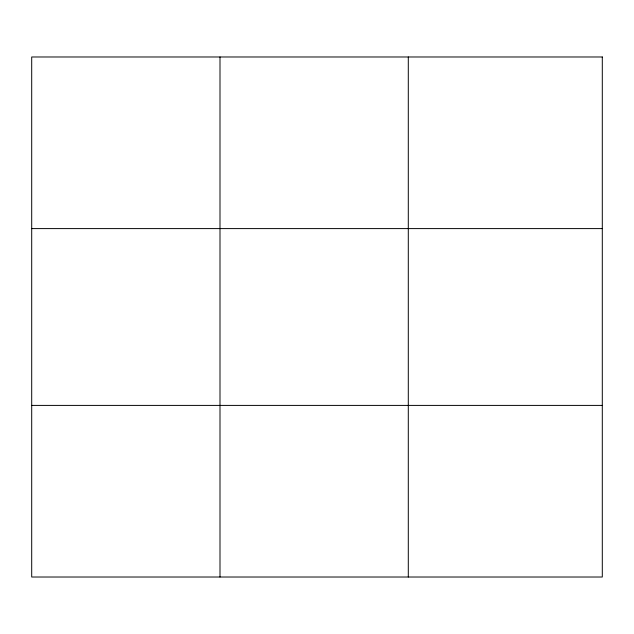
<?xml version="1.0" encoding="UTF-8"?>
<svg xmlns="http://www.w3.org/2000/svg" width="634" height="634" viewBox="0 0 634 634"><rect width="100%" height="100%" fill="white"/><g stroke="black" fill="none" stroke-linecap="round" stroke-linejoin="round"><path stroke-width="0.95" d="M219.998 577.019L219.998 56.981M408.296 577.019L408.296 56.981M31.7 228.597L602.3 228.597M31.7 405.403L602.3 405.403M602.3 56.981L602.3 577.019L31.7 577.019L31.7 56.981L602.3 56.981"/></g></svg>
